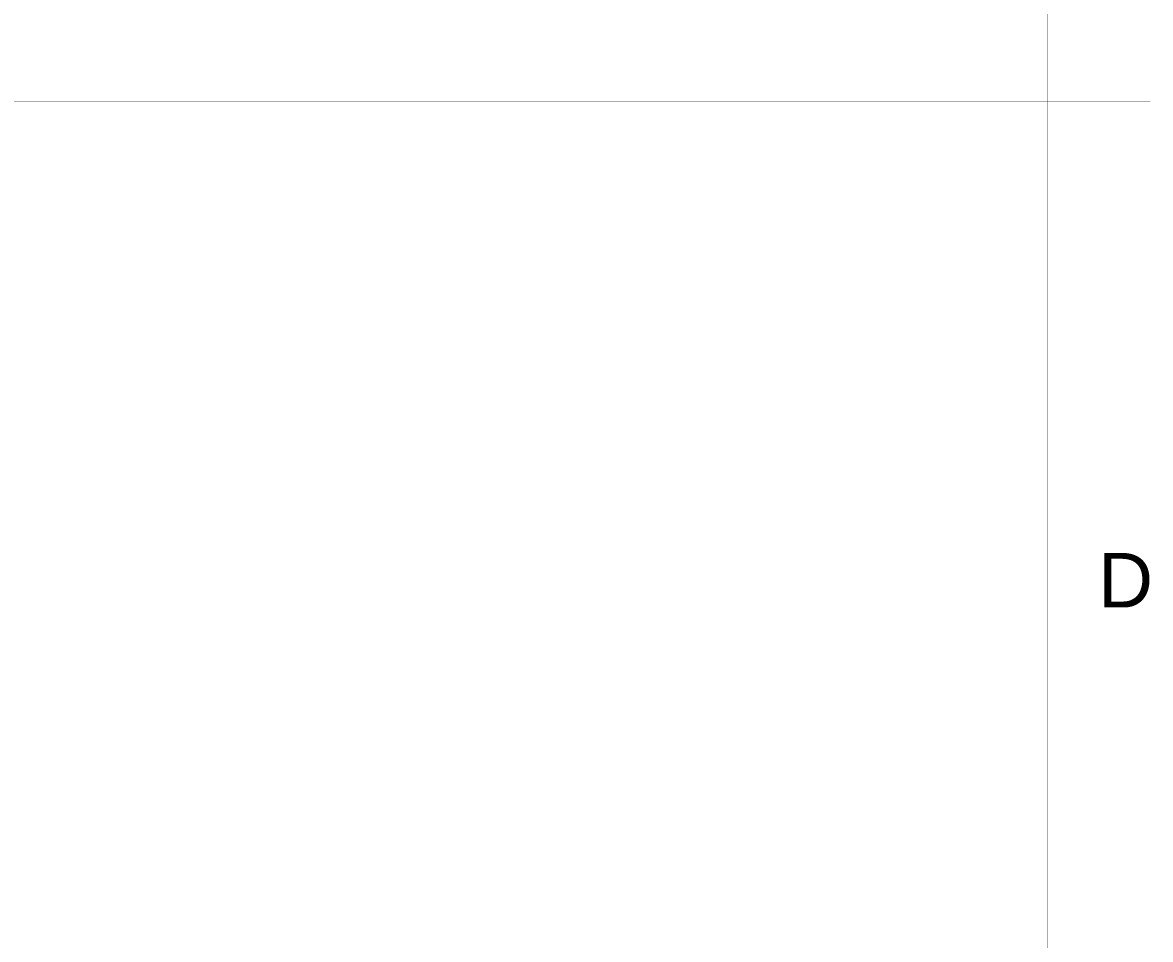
# Model space of a CAD drawing. Header units: inches. Extents: x 0 to 35.2, y -0.7 to 15.9.
# Drawn here: x 33.03 to 35.183, y 5.941 to 7.691 of the extents above; entities that cross this region are included whole.
import ezdxf

# ---------------------------------------------------------------- set-up
doc = ezdxf.new("R2010")
doc.units = ezdxf.units.IN
doc.header["$MEASUREMENT"] = 0
doc.layers.add('Board Outline', color=216, linetype='Continuous')
doc.layers.add('Dimensions', color=6, linetype='Continuous')
doc.styles.add('Arial', font='', dxfattribs={"height": 0.2})
doc.styles.get('Arial').set_extended_font_data('Arial')

msp = doc.modelspace()

# ---------------------------------------------------------------- linework, layer by layer
at = {"layer": 'Board Outline'}
msp.add_lwpolyline([(21.5406, 7.5394, 0.0005, 0.0005, 0), (34.9854, 7.5394, 0.0005, 0.0005, 0)], format="xyseb", dxfattribs=at)
msp.add_lwpolyline([(34.9853, 7.5394, 0.00025, 0.00025, 1), (34.9855, 7.5394, 0.00025, 0.00025, 1)], format="xyseb", close=True, dxfattribs=at)
at = {"layer": 'Dimensions'}
for points in [[(34.9854, -0.5315, 0.0005, 0.0005, 0), (34.9854, 15.6102, 0.0005, 0.0005, 0)], [(34.9854, 7.5394, 0.0005, 0.0005, 0), (35.1823, 7.5394, 0.0005, 0.0005, 0)], [(34.9854, 7.5394, 0.0005, 0.0005, 0), (35.1823, 7.5394, 0.0005, 0.0005, 0)]]:
    msp.add_lwpolyline(points, format="xyseb", dxfattribs=at)
for points in [[(34.9853, 7.5394, 0.00025, 0.00025, 1), (34.9855, 7.5394, 0.00025, 0.00025, 1)], [(34.9853, 7.5394, 0.00025, 0.00025, 1), (34.9856, 7.5394, 0.00025, 0.00025, 1)], [(35.1822, 7.5394, 0.00025, 0.00025, 1), (35.1824, 7.5394, 0.00025, 0.00025, 1)], [(35.1822, 7.5394, 0.00025, 0.00025, 1), (35.1825, 7.5394, 0.00025, 0.00025, 1)]]:
    msp.add_lwpolyline(points, format="xyseb", close=True, dxfattribs=at)

# ---------------------------------------------------------------- texts
at = {"layer": 'Dimensions', "style": 'Arial'}
msp.add_text('D', height=0.1042, dxfattribs=at).set_placement((35.0826, 6.5743))

doc.saveas('drawing.dxf')
